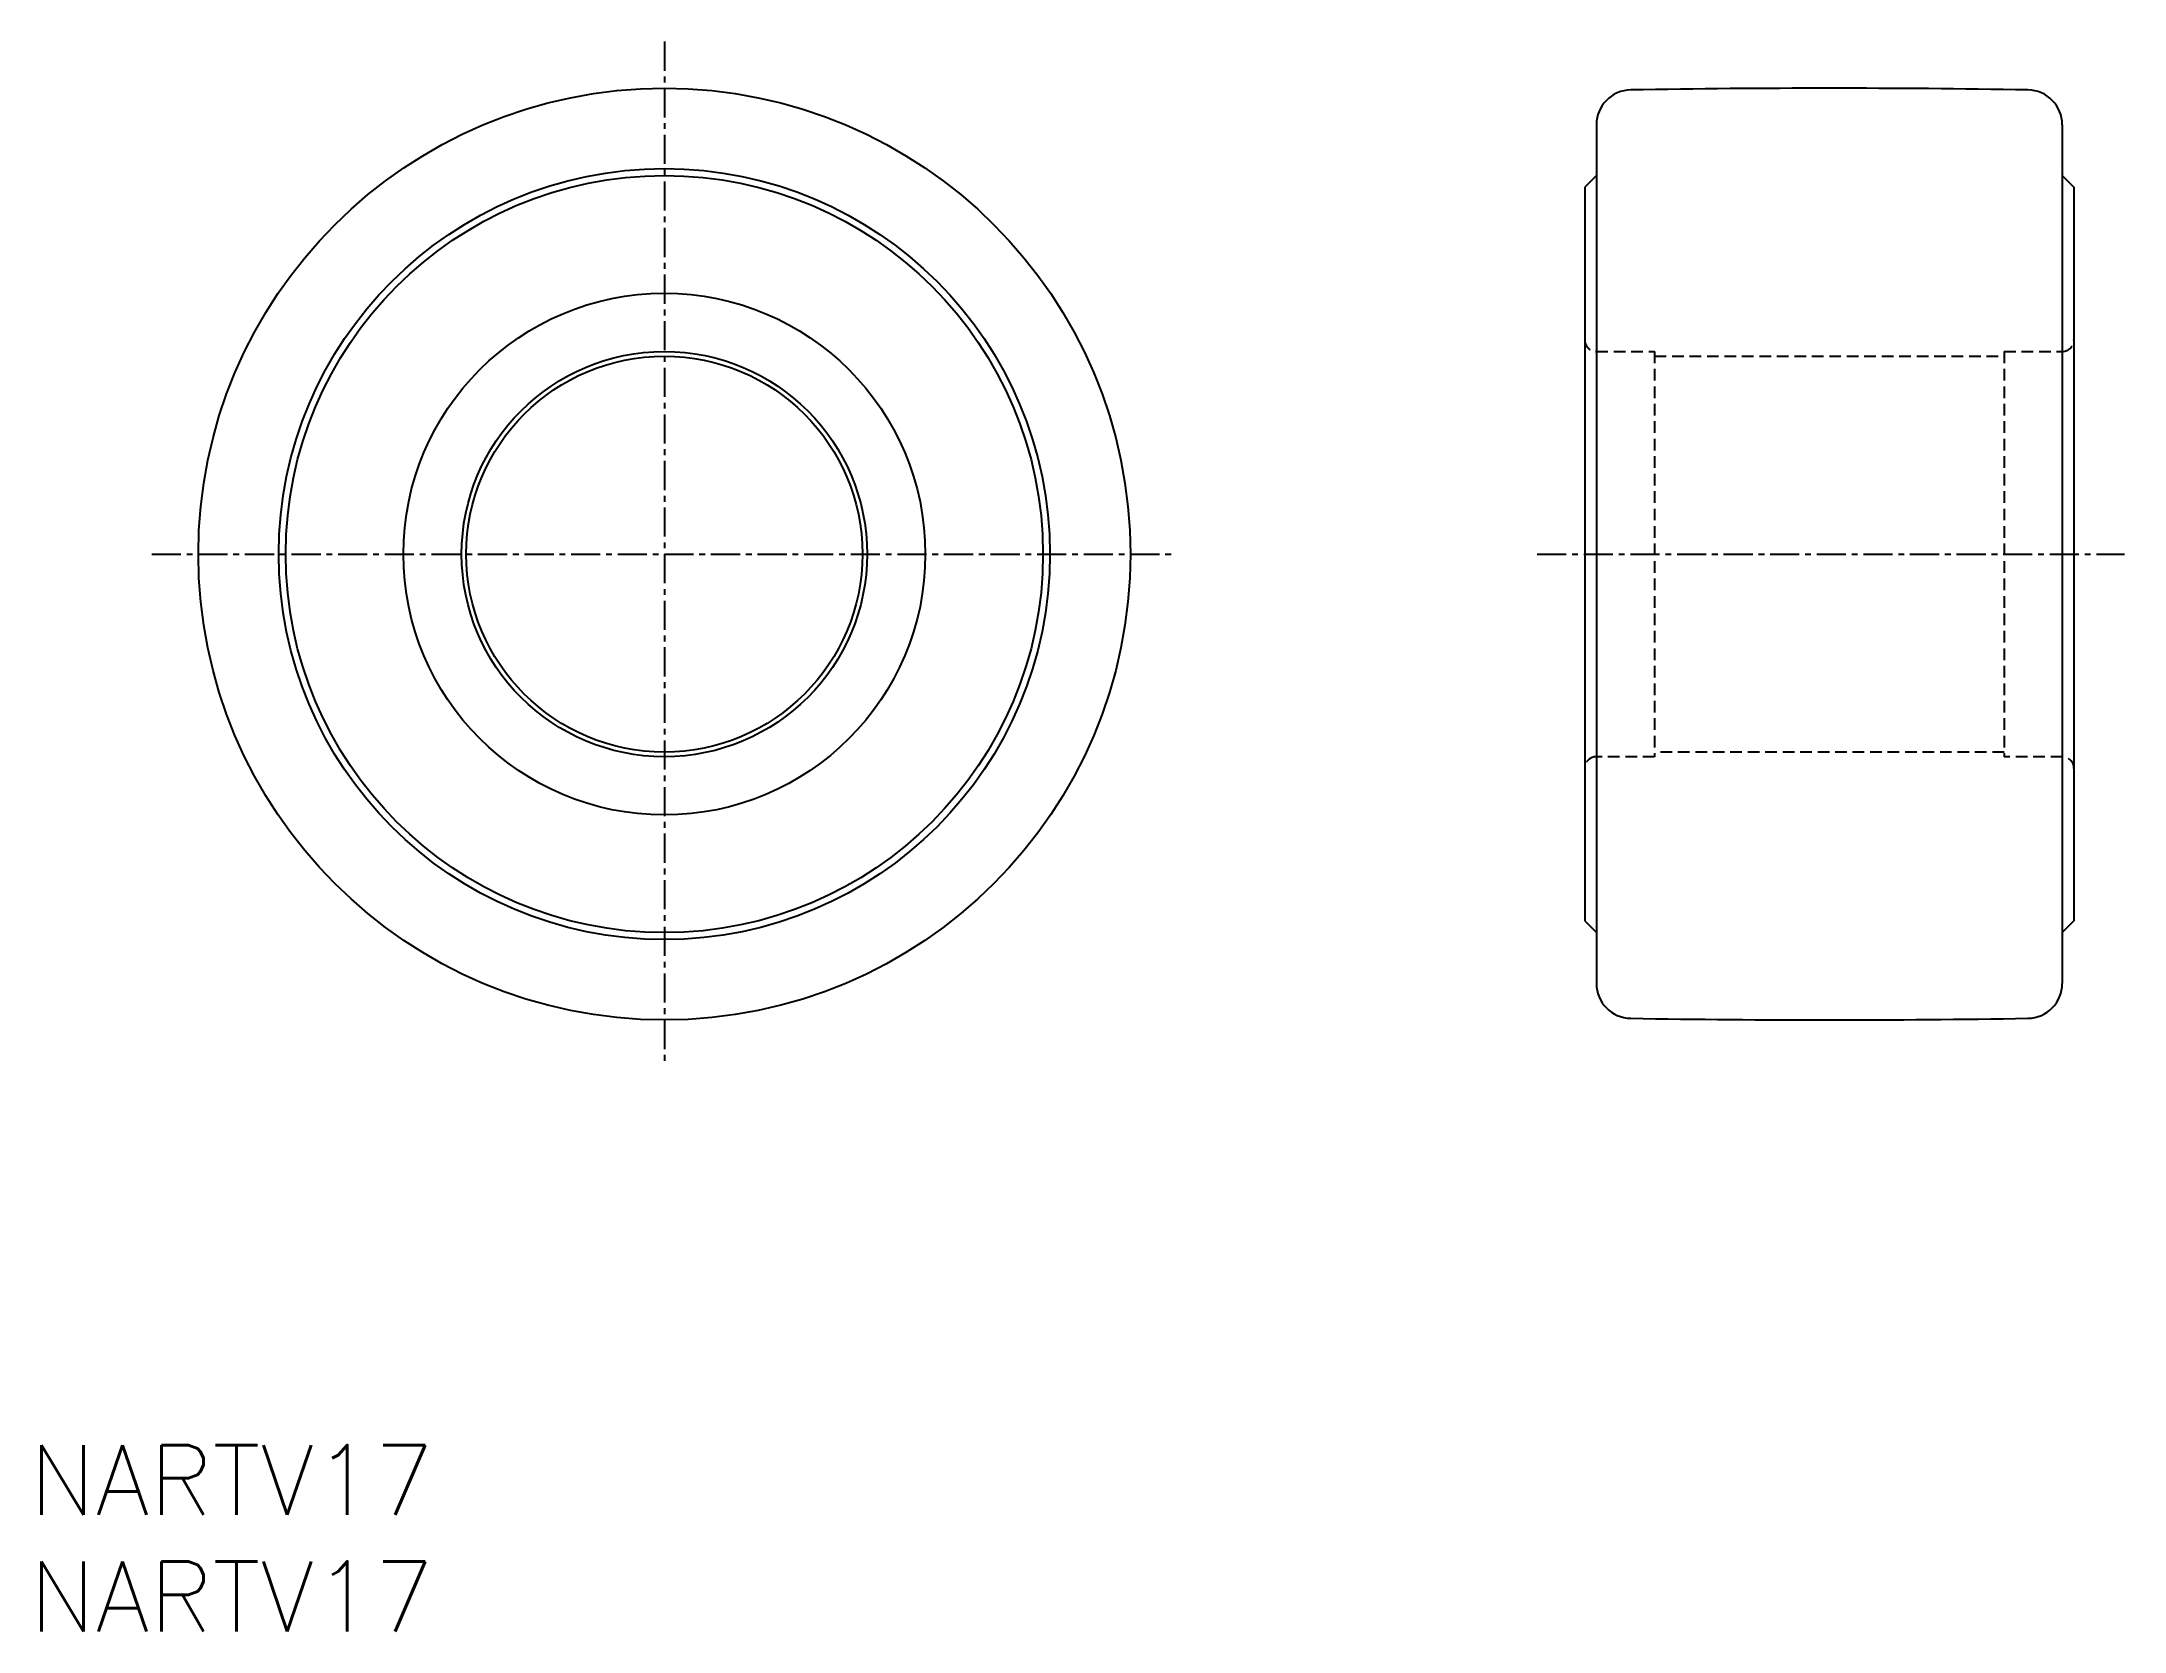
# Model space of a CAD drawing. Extents: x 45.3 to 134.7, y 37.3 to 105.5.
import ezdxf
from ezdxf.enums import TextEntityAlignment as Align

# ---------------------------------------------------------------- set-up
doc = ezdxf.new("R2010")
doc.units = 0
doc.linetypes.add('CENTER', pattern=[2, 1.25, -0.25, 0.25, -0.25])
doc.linetypes.add('DASHED', pattern=[0.75, 0.5, -0.25])
doc.layers.get('0').update_dxf_attribs({"linetype": 'CONTINUOUS'})
doc.layers.add('CENTER', color=1, linetype='CENTER')
doc.styles.get("Standard").update_dxf_attribs({"font": 'txt.shx', "bigfont": 'extfont.shx'})

msp = doc.modelspace()

# ---------------------------------------------------------------- linework, layer by layer
at = {"color": 7, "linetype": 'CONTINUOUS'}
for p, q in [((112.021, 101.97), (112.021, 65.114)), ((132.021, 101.97), (132.021, 65.114)), ((112.021, 99.792), (111.521, 99.292)), ((111.521, 99.292), (111.521, 67.792)), ((132.021, 99.792), (132.521, 99.292)), ((132.521, 99.292), (132.521, 67.792)), ((111.521, 67.792), (112.021, 67.292)), ((132.521, 67.792), (132.021, 67.292))]:
    msp.add_line(p, q, dxfattribs=at)
at = {"color": 3, "linetype": 'DASHED'}
for p, q in [((112.021, 92.242), (114.521, 92.242)), ((114.521, 92.242), (114.521, 74.842)), ((129.521, 92.242), (129.521, 74.842)), ((129.521, 92.242), (132.021, 92.242)), ((114.521, 92.042), (129.521, 92.042)), ((114.521, 74.842), (112.021, 74.842)), ((129.521, 75.042), (114.521, 75.042)), ((132.021, 74.842), (129.521, 74.842))]:
    msp.add_line(p, q, dxfattribs=at)
at = {"color": 7, "linetype": 'CONTINUOUS'}
for radius in [20, 16.55, 16.25, 11.2, 8.7, 8.5]:
    msp.add_circle((72.021, 83.542), radius, dxfattribs=at)
for centre, radius, start, end in [((113.521, 101.97), 1.5, 90.97701, 180.00001), ((122.021, -396.458), 500, 89.02299, 90.97701), ((130.521, 101.97), 1.5, 0, 89.02299), ((113.521, 65.114), 1.5, 180.00001, 269.02298), ((130.521, 65.114), 1.5, 270.97701, 0), ((122.021, 563.542), 500, 269.02299, 270.97701)]:
    msp.add_arc(centre, radius, start, end, dxfattribs=at)
at = {"color": 3, "linetype": 'DASHED'}
for centre, start, end in [((112.021, 92.742), 179.99996, 270), ((132.021, 92.742), 270.00002, 0), ((112.021, 74.342), 89.99998, 180.00002), ((132.021, 74.342), 0, 89.99998)]:
    msp.add_arc(centre, 0.5, start, end, dxfattribs=at)
at = {"layer": 'CENTER', "color": 1, "linetype": 'CENTER'}
for p, q in [((72.021, 105.542), (72.021, 61.542)), ((50.021, 83.542), (94.021, 83.542)), ((109.483, 83.542), (134.683, 83.542))]:
    msp.add_line(p, q, dxfattribs=at)

# ---------------------------------------------------------------- texts
at = {"color": 7, "linetype": 'CONTINUOUS'}
for p in [(44.782, 43.795), (44.782, 38.795)]:
    msp.add_text('NARTV17', height=3, dxfattribs=at).set_placement(p, align=Align.MIDDLE_LEFT)

doc.saveas('drawing.dxf')
